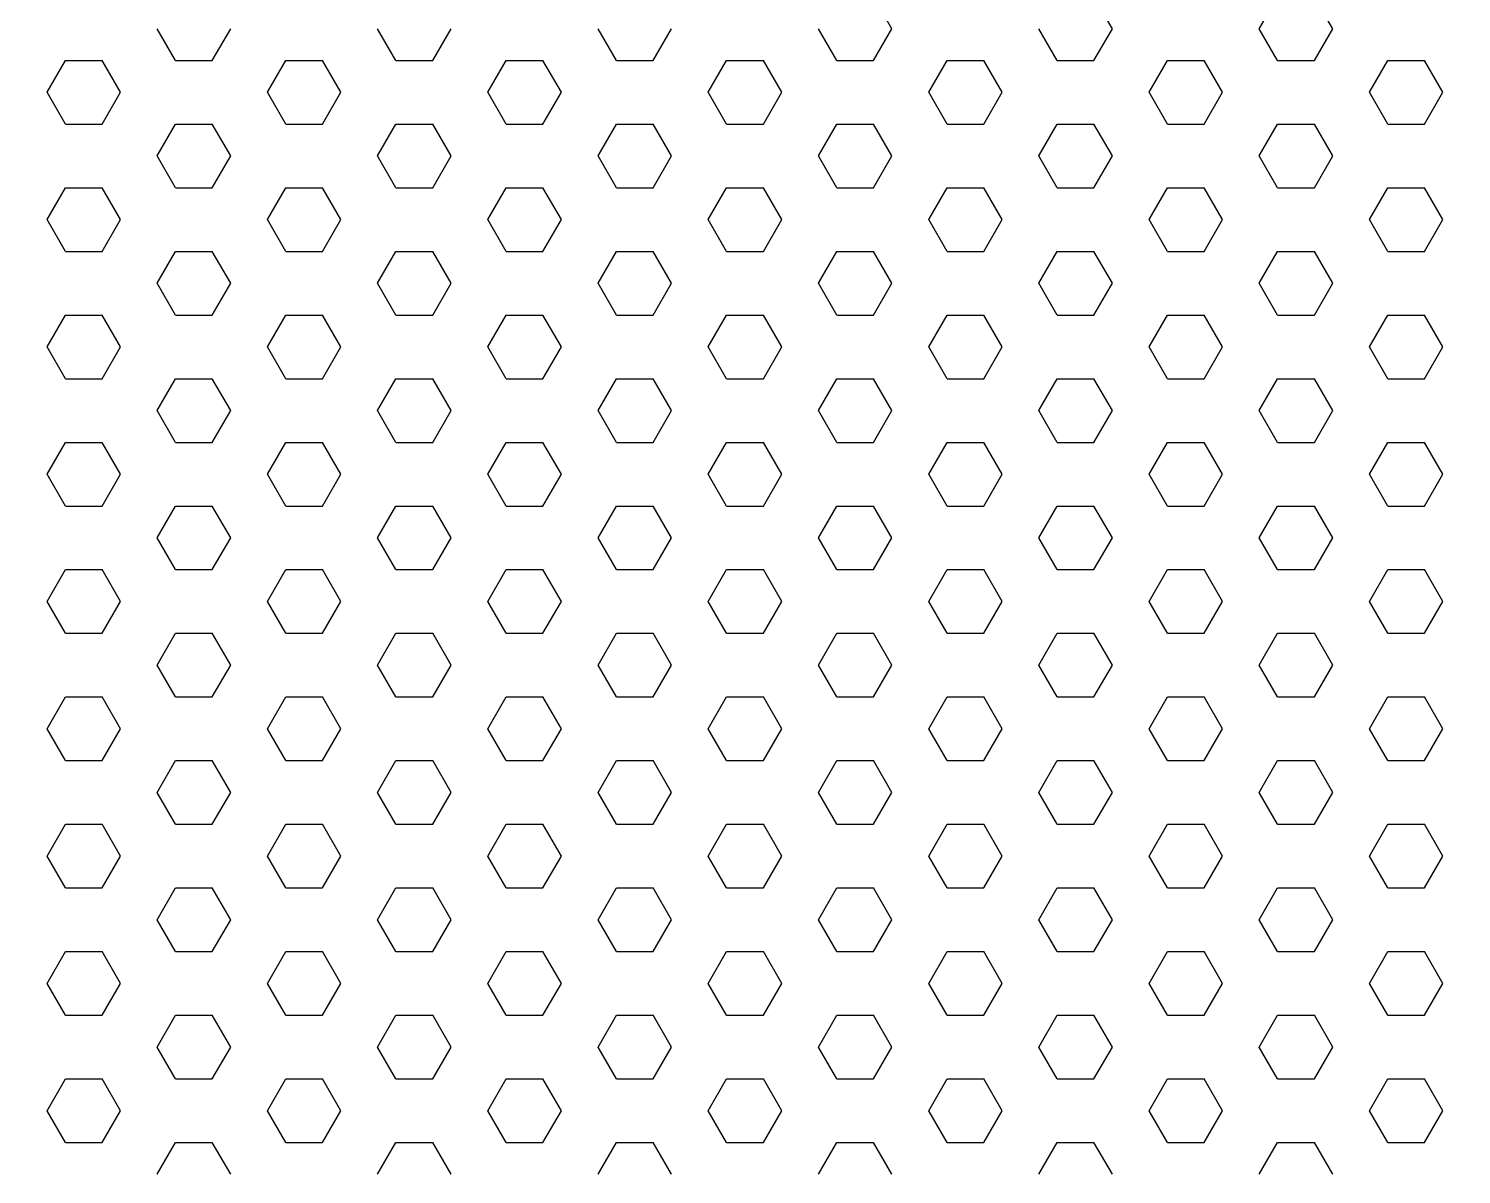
# Model space of a CAD drawing. Header units: millimetres. Extents: x 1464389 to 1998638, y -29162 to 256806.
# Drawn here: x 1540017.07 to 1540041.44, y 124765.38 to 124784.87 of the extents above; entities that cross this region are included whole.
import ezdxf

# ---------------------------------------------------------------- set-up
doc = ezdxf.new("R2010")
doc.units = ezdxf.units.MM
doc.header["$LTSCALE"] = 15
doc.layers.add('LS_DR_Washbasin', color=165, linetype='Continuous')

msp = doc.modelspace()

# ---------------------------------------------------------------- linework, layer by layer
at = {"layer": 'LS_DR_Washbasin', "linetype": 'Continuous'}
for p, q in [((1540031.756, 124784.866), (1540031.443, 124785.407)), ((1540035.506, 124784.866), (1540035.193, 124785.407)), ((1540038.006, 124784.866), (1540038.318, 124785.407)), ((1540039.256, 124784.866), (1540038.943, 124785.407)), ((1540019.568, 124784.325), (1540019.256, 124784.866)), ((1540020.193, 124784.325), (1540020.506, 124784.866)), ((1540023.318, 124784.325), (1540023.006, 124784.866)), ((1540023.943, 124784.325), (1540024.256, 124784.866)), ((1540027.068, 124784.325), (1540026.756, 124784.866)), ((1540027.693, 124784.325), (1540028.006, 124784.866)), ((1540030.818, 124784.325), (1540030.506, 124784.866)), ((1540031.443, 124784.325), (1540031.756, 124784.866)), ((1540034.568, 124784.325), (1540034.256, 124784.866)), ((1540035.193, 124784.325), (1540035.506, 124784.866)), ((1540038.318, 124784.325), (1540038.006, 124784.866)), ((1540038.943, 124784.325), (1540039.256, 124784.866)), ((1540017.381, 124783.784), (1540017.693, 124784.325)), ((1540017.693, 124784.325), (1540018.318, 124784.325)), ((1540018.631, 124783.784), (1540018.318, 124784.325)), ((1540019.568, 124784.325), (1540020.193, 124784.325)), ((1540021.131, 124783.784), (1540021.443, 124784.325)), ((1540021.443, 124784.325), (1540022.068, 124784.325)), ((1540022.381, 124783.784), (1540022.068, 124784.325)), ((1540023.318, 124784.325), (1540023.943, 124784.325)), ((1540024.881, 124783.784), (1540025.193, 124784.325)), ((1540025.193, 124784.325), (1540025.818, 124784.325)), ((1540026.131, 124783.784), (1540025.818, 124784.325)), ((1540027.068, 124784.325), (1540027.693, 124784.325)), ((1540028.631, 124783.784), (1540028.943, 124784.325)), ((1540028.943, 124784.325), (1540029.568, 124784.325)), ((1540029.881, 124783.784), (1540029.568, 124784.325)), ((1540030.818, 124784.325), (1540031.443, 124784.325)), ((1540032.381, 124783.784), (1540032.693, 124784.325)), ((1540032.693, 124784.325), (1540033.318, 124784.325)), ((1540033.631, 124783.784), (1540033.318, 124784.325)), ((1540034.568, 124784.325), (1540035.193, 124784.325)), ((1540036.131, 124783.784), (1540036.443, 124784.325)), ((1540036.443, 124784.325), (1540037.068, 124784.325)), ((1540037.381, 124783.784), (1540037.068, 124784.325)), ((1540038.318, 124784.325), (1540038.943, 124784.325)), ((1540039.881, 124783.784), (1540040.193, 124784.325)), ((1540040.193, 124784.325), (1540040.818, 124784.325)), ((1540041.131, 124783.784), (1540040.818, 124784.325)), ((1540017.693, 124783.242), (1540017.381, 124783.784)), ((1540018.318, 124783.242), (1540018.631, 124783.784)), ((1540021.443, 124783.242), (1540021.131, 124783.784)), ((1540022.068, 124783.242), (1540022.381, 124783.784)), ((1540025.193, 124783.242), (1540024.881, 124783.784)), ((1540025.818, 124783.242), (1540026.131, 124783.784)), ((1540028.943, 124783.242), (1540028.631, 124783.784)), ((1540029.568, 124783.242), (1540029.881, 124783.784)), ((1540032.693, 124783.242), (1540032.381, 124783.784)), ((1540033.318, 124783.242), (1540033.631, 124783.784)), ((1540036.443, 124783.242), (1540036.131, 124783.784)), ((1540037.068, 124783.242), (1540037.381, 124783.784)), ((1540040.193, 124783.242), (1540039.881, 124783.784)), ((1540040.818, 124783.242), (1540041.131, 124783.784)), ((1540017.693, 124783.242), (1540018.318, 124783.242)), ((1540019.256, 124782.701), (1540019.568, 124783.242)), ((1540019.568, 124783.242), (1540020.193, 124783.242)), ((1540020.506, 124782.701), (1540020.193, 124783.242)), ((1540021.443, 124783.242), (1540022.068, 124783.242)), ((1540023.006, 124782.701), (1540023.318, 124783.242)), ((1540023.318, 124783.242), (1540023.943, 124783.242)), ((1540024.256, 124782.701), (1540023.943, 124783.242)), ((1540025.193, 124783.242), (1540025.818, 124783.242)), ((1540026.756, 124782.701), (1540027.068, 124783.242)), ((1540027.068, 124783.242), (1540027.693, 124783.242)), ((1540028.006, 124782.701), (1540027.693, 124783.242)), ((1540028.943, 124783.242), (1540029.568, 124783.242)), ((1540030.506, 124782.701), (1540030.818, 124783.242)), ((1540030.818, 124783.242), (1540031.443, 124783.242)), ((1540031.756, 124782.701), (1540031.443, 124783.242)), ((1540032.693, 124783.242), (1540033.318, 124783.242)), ((1540034.256, 124782.701), (1540034.568, 124783.242)), ((1540034.568, 124783.242), (1540035.193, 124783.242)), ((1540035.506, 124782.701), (1540035.193, 124783.242)), ((1540036.443, 124783.242), (1540037.068, 124783.242)), ((1540038.006, 124782.701), (1540038.318, 124783.242)), ((1540038.318, 124783.242), (1540038.943, 124783.242)), ((1540039.256, 124782.701), (1540038.943, 124783.242)), ((1540040.193, 124783.242), (1540040.818, 124783.242)), ((1540019.568, 124782.16), (1540019.256, 124782.701)), ((1540020.193, 124782.16), (1540020.506, 124782.701)), ((1540023.318, 124782.16), (1540023.006, 124782.701)), ((1540023.943, 124782.16), (1540024.256, 124782.701)), ((1540027.068, 124782.16), (1540026.756, 124782.701)), ((1540027.693, 124782.16), (1540028.006, 124782.701)), ((1540030.818, 124782.16), (1540030.506, 124782.701)), ((1540031.443, 124782.16), (1540031.756, 124782.701)), ((1540034.568, 124782.16), (1540034.256, 124782.701)), ((1540035.193, 124782.16), (1540035.506, 124782.701)), ((1540038.318, 124782.16), (1540038.006, 124782.701)), ((1540038.943, 124782.16), (1540039.256, 124782.701)), ((1540017.381, 124781.619), (1540017.693, 124782.16)), ((1540017.693, 124782.16), (1540018.318, 124782.16)), ((1540018.631, 124781.619), (1540018.318, 124782.16)), ((1540019.568, 124782.16), (1540020.193, 124782.16)), ((1540021.131, 124781.619), (1540021.443, 124782.16)), ((1540021.443, 124782.16), (1540022.068, 124782.16)), ((1540022.381, 124781.619), (1540022.068, 124782.16)), ((1540023.318, 124782.16), (1540023.943, 124782.16)), ((1540024.881, 124781.619), (1540025.193, 124782.16)), ((1540025.193, 124782.16), (1540025.818, 124782.16)), ((1540026.131, 124781.619), (1540025.818, 124782.16)), ((1540027.068, 124782.16), (1540027.693, 124782.16)), ((1540028.631, 124781.619), (1540028.943, 124782.16)), ((1540028.943, 124782.16), (1540029.568, 124782.16)), ((1540029.881, 124781.619), (1540029.568, 124782.16)), ((1540030.818, 124782.16), (1540031.443, 124782.16)), ((1540032.381, 124781.619), (1540032.693, 124782.16)), ((1540032.693, 124782.16), (1540033.318, 124782.16)), ((1540033.631, 124781.619), (1540033.318, 124782.16)), ((1540034.568, 124782.16), (1540035.193, 124782.16)), ((1540036.131, 124781.619), (1540036.443, 124782.16)), ((1540036.443, 124782.16), (1540037.068, 124782.16)), ((1540037.381, 124781.619), (1540037.068, 124782.16)), ((1540038.318, 124782.16), (1540038.943, 124782.16)), ((1540039.881, 124781.619), (1540040.193, 124782.16)), ((1540040.193, 124782.16), (1540040.818, 124782.16)), ((1540041.131, 124781.619), (1540040.818, 124782.16)), ((1540017.693, 124781.077), (1540017.381, 124781.619)), ((1540018.318, 124781.077), (1540018.631, 124781.619)), ((1540021.443, 124781.077), (1540021.131, 124781.619)), ((1540022.068, 124781.077), (1540022.381, 124781.619)), ((1540025.193, 124781.077), (1540024.881, 124781.619)), ((1540025.818, 124781.077), (1540026.131, 124781.619)), ((1540028.943, 124781.077), (1540028.631, 124781.619)), ((1540029.568, 124781.077), (1540029.881, 124781.619)), ((1540032.693, 124781.077), (1540032.381, 124781.619)), ((1540033.318, 124781.077), (1540033.631, 124781.619)), ((1540036.443, 124781.077), (1540036.131, 124781.619)), ((1540037.068, 124781.077), (1540037.381, 124781.619)), ((1540040.193, 124781.077), (1540039.881, 124781.619)), ((1540040.818, 124781.077), (1540041.131, 124781.619)), ((1540017.693, 124781.077), (1540018.318, 124781.077)), ((1540019.256, 124780.536), (1540019.568, 124781.077)), ((1540019.568, 124781.077), (1540020.193, 124781.077)), ((1540020.506, 124780.536), (1540020.193, 124781.077)), ((1540021.443, 124781.077), (1540022.068, 124781.077)), ((1540023.006, 124780.536), (1540023.318, 124781.077)), ((1540023.318, 124781.077), (1540023.943, 124781.077)), ((1540024.256, 124780.536), (1540023.943, 124781.077)), ((1540025.193, 124781.077), (1540025.818, 124781.077)), ((1540026.756, 124780.536), (1540027.068, 124781.077)), ((1540027.068, 124781.077), (1540027.693, 124781.077)), ((1540028.006, 124780.536), (1540027.693, 124781.077)), ((1540028.943, 124781.077), (1540029.568, 124781.077)), ((1540030.506, 124780.536), (1540030.818, 124781.077)), ((1540030.818, 124781.077), (1540031.443, 124781.077)), ((1540031.756, 124780.536), (1540031.443, 124781.077)), ((1540032.693, 124781.077), (1540033.318, 124781.077)), ((1540034.256, 124780.536), (1540034.568, 124781.077)), ((1540034.568, 124781.077), (1540035.193, 124781.077)), ((1540035.506, 124780.536), (1540035.193, 124781.077)), ((1540036.443, 124781.077), (1540037.068, 124781.077)), ((1540038.006, 124780.536), (1540038.318, 124781.077)), ((1540038.318, 124781.077), (1540038.943, 124781.077)), ((1540039.256, 124780.536), (1540038.943, 124781.077)), ((1540040.193, 124781.077), (1540040.818, 124781.077)), ((1540019.568, 124779.995), (1540019.256, 124780.536)), ((1540020.193, 124779.995), (1540020.506, 124780.536)), ((1540023.318, 124779.995), (1540023.006, 124780.536)), ((1540023.943, 124779.995), (1540024.256, 124780.536)), ((1540027.068, 124779.995), (1540026.756, 124780.536)), ((1540027.693, 124779.995), (1540028.006, 124780.536)), ((1540030.818, 124779.995), (1540030.506, 124780.536)), ((1540031.443, 124779.995), (1540031.756, 124780.536)), ((1540034.568, 124779.995), (1540034.256, 124780.536)), ((1540035.193, 124779.995), (1540035.506, 124780.536)), ((1540038.318, 124779.995), (1540038.006, 124780.536)), ((1540038.943, 124779.995), (1540039.256, 124780.536)), ((1540017.381, 124779.454), (1540017.693, 124779.995)), ((1540017.693, 124779.995), (1540018.318, 124779.995)), ((1540018.631, 124779.454), (1540018.318, 124779.995)), ((1540019.568, 124779.995), (1540020.193, 124779.995)), ((1540021.131, 124779.454), (1540021.443, 124779.995)), ((1540021.443, 124779.995), (1540022.068, 124779.995)), ((1540022.381, 124779.454), (1540022.068, 124779.995)), ((1540023.318, 124779.995), (1540023.943, 124779.995)), ((1540024.881, 124779.454), (1540025.193, 124779.995)), ((1540025.193, 124779.995), (1540025.818, 124779.995)), ((1540026.131, 124779.454), (1540025.818, 124779.995)), ((1540027.068, 124779.995), (1540027.693, 124779.995)), ((1540028.631, 124779.454), (1540028.943, 124779.995)), ((1540028.943, 124779.995), (1540029.568, 124779.995)), ((1540029.881, 124779.454), (1540029.568, 124779.995)), ((1540030.818, 124779.995), (1540031.443, 124779.995)), ((1540032.381, 124779.454), (1540032.693, 124779.995)), ((1540032.693, 124779.995), (1540033.318, 124779.995)), ((1540033.631, 124779.454), (1540033.318, 124779.995)), ((1540034.568, 124779.995), (1540035.193, 124779.995)), ((1540036.131, 124779.454), (1540036.443, 124779.995)), ((1540036.443, 124779.995), (1540037.068, 124779.995)), ((1540037.381, 124779.454), (1540037.068, 124779.995)), ((1540038.318, 124779.995), (1540038.943, 124779.995)), ((1540039.881, 124779.454), (1540040.193, 124779.995)), ((1540040.193, 124779.995), (1540040.818, 124779.995)), ((1540041.131, 124779.454), (1540040.818, 124779.995)), ((1540017.693, 124778.912), (1540017.381, 124779.454)), ((1540018.318, 124778.912), (1540018.631, 124779.454)), ((1540021.443, 124778.912), (1540021.131, 124779.454)), ((1540022.068, 124778.912), (1540022.381, 124779.454)), ((1540025.193, 124778.912), (1540024.881, 124779.454)), ((1540025.818, 124778.912), (1540026.131, 124779.454)), ((1540028.943, 124778.912), (1540028.631, 124779.454)), ((1540029.568, 124778.912), (1540029.881, 124779.454)), ((1540032.693, 124778.912), (1540032.381, 124779.454)), ((1540033.318, 124778.912), (1540033.631, 124779.454)), ((1540036.443, 124778.912), (1540036.131, 124779.454)), ((1540037.068, 124778.912), (1540037.381, 124779.454)), ((1540040.193, 124778.912), (1540039.881, 124779.454)), ((1540040.818, 124778.912), (1540041.131, 124779.454)), ((1540017.693, 124778.912), (1540018.318, 124778.912)), ((1540019.256, 124778.371), (1540019.568, 124778.912)), ((1540019.568, 124778.912), (1540020.193, 124778.912)), ((1540020.506, 124778.371), (1540020.193, 124778.912)), ((1540021.443, 124778.912), (1540022.068, 124778.912)), ((1540023.006, 124778.371), (1540023.318, 124778.912)), ((1540023.318, 124778.912), (1540023.943, 124778.912)), ((1540024.256, 124778.371), (1540023.943, 124778.912)), ((1540025.193, 124778.912), (1540025.818, 124778.912)), ((1540026.756, 124778.371), (1540027.068, 124778.912)), ((1540027.068, 124778.912), (1540027.693, 124778.912)), ((1540028.006, 124778.371), (1540027.693, 124778.912)), ((1540028.943, 124778.912), (1540029.568, 124778.912)), ((1540030.506, 124778.371), (1540030.818, 124778.912)), ((1540030.818, 124778.912), (1540031.443, 124778.912)), ((1540031.756, 124778.371), (1540031.443, 124778.912)), ((1540032.693, 124778.912), (1540033.318, 124778.912)), ((1540034.256, 124778.371), (1540034.568, 124778.912)), ((1540034.568, 124778.912), (1540035.193, 124778.912)), ((1540035.506, 124778.371), (1540035.193, 124778.912)), ((1540036.443, 124778.912), (1540037.068, 124778.912)), ((1540038.006, 124778.371), (1540038.318, 124778.912)), ((1540038.318, 124778.912), (1540038.943, 124778.912)), ((1540039.256, 124778.371), (1540038.943, 124778.912)), ((1540040.193, 124778.912), (1540040.818, 124778.912)), ((1540019.568, 124777.83), (1540019.256, 124778.371)), ((1540020.193, 124777.83), (1540020.506, 124778.371)), ((1540023.318, 124777.83), (1540023.006, 124778.371)), ((1540023.943, 124777.83), (1540024.256, 124778.371)), ((1540027.068, 124777.83), (1540026.756, 124778.371)), ((1540027.693, 124777.83), (1540028.006, 124778.371)), ((1540030.818, 124777.83), (1540030.506, 124778.371)), ((1540031.443, 124777.83), (1540031.756, 124778.371)), ((1540034.568, 124777.83), (1540034.256, 124778.371)), ((1540035.193, 124777.83), (1540035.506, 124778.371)), ((1540038.318, 124777.83), (1540038.006, 124778.371)), ((1540038.943, 124777.83), (1540039.256, 124778.371)), ((1540017.381, 124777.288), (1540017.693, 124777.83)), ((1540017.693, 124777.83), (1540018.318, 124777.83)), ((1540018.631, 124777.288), (1540018.318, 124777.83)), ((1540019.568, 124777.83), (1540020.193, 124777.83)), ((1540021.131, 124777.288), (1540021.443, 124777.83)), ((1540021.443, 124777.83), (1540022.068, 124777.83)), ((1540022.381, 124777.288), (1540022.068, 124777.83)), ((1540023.318, 124777.83), (1540023.943, 124777.83)), ((1540024.881, 124777.288), (1540025.193, 124777.83)), ((1540025.193, 124777.83), (1540025.818, 124777.83)), ((1540026.131, 124777.288), (1540025.818, 124777.83)), ((1540027.068, 124777.83), (1540027.693, 124777.83)), ((1540028.631, 124777.288), (1540028.943, 124777.83)), ((1540028.943, 124777.83), (1540029.568, 124777.83)), ((1540029.881, 124777.288), (1540029.568, 124777.83)), ((1540030.818, 124777.83), (1540031.443, 124777.83)), ((1540032.381, 124777.288), (1540032.693, 124777.83)), ((1540032.693, 124777.83), (1540033.318, 124777.83)), ((1540033.631, 124777.288), (1540033.318, 124777.83)), ((1540034.568, 124777.83), (1540035.193, 124777.83)), ((1540036.131, 124777.288), (1540036.443, 124777.83)), ((1540036.443, 124777.83), (1540037.068, 124777.83)), ((1540037.381, 124777.288), (1540037.068, 124777.83)), ((1540038.318, 124777.83), (1540038.943, 124777.83)), ((1540039.881, 124777.288), (1540040.193, 124777.83)), ((1540040.193, 124777.83), (1540040.818, 124777.83)), ((1540041.131, 124777.288), (1540040.818, 124777.83)), ((1540017.693, 124776.747), (1540017.381, 124777.288)), ((1540018.318, 124776.747), (1540018.631, 124777.288)), ((1540021.443, 124776.747), (1540021.131, 124777.288)), ((1540022.068, 124776.747), (1540022.381, 124777.288)), ((1540025.193, 124776.747), (1540024.881, 124777.288)), ((1540025.818, 124776.747), (1540026.131, 124777.288)), ((1540028.943, 124776.747), (1540028.631, 124777.288)), ((1540029.568, 124776.747), (1540029.881, 124777.288)), ((1540032.693, 124776.747), (1540032.381, 124777.288)), ((1540033.318, 124776.747), (1540033.631, 124777.288)), ((1540036.443, 124776.747), (1540036.131, 124777.288)), ((1540037.068, 124776.747), (1540037.381, 124777.288)), ((1540040.193, 124776.747), (1540039.881, 124777.288)), ((1540040.818, 124776.747), (1540041.131, 124777.288)), ((1540017.693, 124776.747), (1540018.318, 124776.747)), ((1540019.256, 124776.206), (1540019.568, 124776.747)), ((1540019.568, 124776.747), (1540020.193, 124776.747)), ((1540020.506, 124776.206), (1540020.193, 124776.747)), ((1540021.443, 124776.747), (1540022.068, 124776.747)), ((1540023.006, 124776.206), (1540023.318, 124776.747)), ((1540023.318, 124776.747), (1540023.943, 124776.747)), ((1540024.256, 124776.206), (1540023.943, 124776.747)), ((1540025.193, 124776.747), (1540025.818, 124776.747)), ((1540026.756, 124776.206), (1540027.068, 124776.747)), ((1540027.068, 124776.747), (1540027.693, 124776.747)), ((1540028.006, 124776.206), (1540027.693, 124776.747)), ((1540028.943, 124776.747), (1540029.568, 124776.747)), ((1540030.506, 124776.206), (1540030.818, 124776.747)), ((1540030.818, 124776.747), (1540031.443, 124776.747)), ((1540031.756, 124776.206), (1540031.443, 124776.747)), ((1540032.693, 124776.747), (1540033.318, 124776.747)), ((1540034.256, 124776.206), (1540034.568, 124776.747)), ((1540034.568, 124776.747), (1540035.193, 124776.747)), ((1540035.506, 124776.206), (1540035.193, 124776.747)), ((1540036.443, 124776.747), (1540037.068, 124776.747)), ((1540038.006, 124776.206), (1540038.318, 124776.747)), ((1540038.318, 124776.747), (1540038.943, 124776.747)), ((1540039.256, 124776.206), (1540038.943, 124776.747)), ((1540040.193, 124776.747), (1540040.818, 124776.747)), ((1540019.568, 124775.665), (1540019.256, 124776.206)), ((1540020.193, 124775.665), (1540020.506, 124776.206)), ((1540023.318, 124775.665), (1540023.006, 124776.206)), ((1540023.943, 124775.665), (1540024.256, 124776.206)), ((1540027.068, 124775.665), (1540026.756, 124776.206)), ((1540027.693, 124775.665), (1540028.006, 124776.206)), ((1540030.818, 124775.665), (1540030.506, 124776.206)), ((1540031.443, 124775.665), (1540031.756, 124776.206)), ((1540034.568, 124775.665), (1540034.256, 124776.206)), ((1540035.193, 124775.665), (1540035.506, 124776.206)), ((1540038.318, 124775.665), (1540038.006, 124776.206)), ((1540038.943, 124775.665), (1540039.256, 124776.206)), ((1540017.381, 124775.123), (1540017.693, 124775.665)), ((1540017.693, 124775.665), (1540018.318, 124775.665)), ((1540018.631, 124775.123), (1540018.318, 124775.665)), ((1540019.568, 124775.665), (1540020.193, 124775.665)), ((1540021.131, 124775.123), (1540021.443, 124775.665)), ((1540021.443, 124775.665), (1540022.068, 124775.665)), ((1540022.381, 124775.123), (1540022.068, 124775.665)), ((1540023.318, 124775.665), (1540023.943, 124775.665)), ((1540024.881, 124775.123), (1540025.193, 124775.665)), ((1540025.193, 124775.665), (1540025.818, 124775.665)), ((1540026.131, 124775.123), (1540025.818, 124775.665)), ((1540027.068, 124775.665), (1540027.693, 124775.665)), ((1540028.631, 124775.123), (1540028.943, 124775.665)), ((1540028.943, 124775.665), (1540029.568, 124775.665)), ((1540029.881, 124775.123), (1540029.568, 124775.665)), ((1540030.818, 124775.665), (1540031.443, 124775.665)), ((1540032.381, 124775.123), (1540032.693, 124775.665)), ((1540032.693, 124775.665), (1540033.318, 124775.665)), ((1540033.631, 124775.123), (1540033.318, 124775.665)), ((1540034.568, 124775.665), (1540035.193, 124775.665)), ((1540036.131, 124775.123), (1540036.443, 124775.665)), ((1540036.443, 124775.665), (1540037.068, 124775.665)), ((1540037.381, 124775.123), (1540037.068, 124775.665)), ((1540038.318, 124775.665), (1540038.943, 124775.665)), ((1540039.881, 124775.123), (1540040.193, 124775.665)), ((1540040.193, 124775.665), (1540040.818, 124775.665)), ((1540041.131, 124775.123), (1540040.818, 124775.665)), ((1540017.693, 124774.582), (1540017.381, 124775.123)), ((1540018.318, 124774.582), (1540018.631, 124775.123)), ((1540021.443, 124774.582), (1540021.131, 124775.123)), ((1540022.068, 124774.582), (1540022.381, 124775.123)), ((1540025.193, 124774.582), (1540024.881, 124775.123)), ((1540025.818, 124774.582), (1540026.131, 124775.123)), ((1540028.943, 124774.582), (1540028.631, 124775.123)), ((1540029.568, 124774.582), (1540029.881, 124775.123)), ((1540032.693, 124774.582), (1540032.381, 124775.123)), ((1540033.318, 124774.582), (1540033.631, 124775.123)), ((1540036.443, 124774.582), (1540036.131, 124775.123)), ((1540037.068, 124774.582), (1540037.381, 124775.123)), ((1540040.193, 124774.582), (1540039.881, 124775.123)), ((1540040.818, 124774.582), (1540041.131, 124775.123)), ((1540017.693, 124774.582), (1540018.318, 124774.582)), ((1540019.256, 124774.041), (1540019.568, 124774.582)), ((1540019.568, 124774.582), (1540020.193, 124774.582)), ((1540020.506, 124774.041), (1540020.193, 124774.582)), ((1540021.443, 124774.582), (1540022.068, 124774.582)), ((1540023.006, 124774.041), (1540023.318, 124774.582)), ((1540023.318, 124774.582), (1540023.943, 124774.582)), ((1540024.256, 124774.041), (1540023.943, 124774.582)), ((1540025.193, 124774.582), (1540025.818, 124774.582)), ((1540026.756, 124774.041), (1540027.068, 124774.582)), ((1540027.068, 124774.582), (1540027.693, 124774.582)), ((1540028.006, 124774.041), (1540027.693, 124774.582)), ((1540028.943, 124774.582), (1540029.568, 124774.582)), ((1540030.506, 124774.041), (1540030.818, 124774.582)), ((1540030.818, 124774.582), (1540031.443, 124774.582)), ((1540031.756, 124774.041), (1540031.443, 124774.582)), ((1540032.693, 124774.582), (1540033.318, 124774.582)), ((1540034.256, 124774.041), (1540034.568, 124774.582)), ((1540034.568, 124774.582), (1540035.193, 124774.582)), ((1540035.506, 124774.041), (1540035.193, 124774.582)), ((1540036.443, 124774.582), (1540037.068, 124774.582)), ((1540038.006, 124774.041), (1540038.318, 124774.582)), ((1540038.318, 124774.582), (1540038.943, 124774.582)), ((1540039.256, 124774.041), (1540038.943, 124774.582)), ((1540040.193, 124774.582), (1540040.818, 124774.582)), ((1540019.568, 124773.5), (1540019.256, 124774.041)), ((1540020.193, 124773.5), (1540020.506, 124774.041)), ((1540023.318, 124773.5), (1540023.006, 124774.041)), ((1540023.943, 124773.5), (1540024.256, 124774.041)), ((1540027.068, 124773.5), (1540026.756, 124774.041)), ((1540027.693, 124773.5), (1540028.006, 124774.041)), ((1540030.818, 124773.5), (1540030.506, 124774.041)), ((1540031.443, 124773.5), (1540031.756, 124774.041)), ((1540034.568, 124773.5), (1540034.256, 124774.041)), ((1540035.193, 124773.5), (1540035.506, 124774.041)), ((1540038.318, 124773.5), (1540038.006, 124774.041)), ((1540038.943, 124773.5), (1540039.256, 124774.041)), ((1540017.381, 124772.958), (1540017.693, 124773.5)), ((1540017.693, 124773.5), (1540018.318, 124773.5)), ((1540018.631, 124772.958), (1540018.318, 124773.5)), ((1540019.568, 124773.5), (1540020.193, 124773.5)), ((1540021.131, 124772.958), (1540021.443, 124773.5)), ((1540021.443, 124773.5), (1540022.068, 124773.5)), ((1540022.381, 124772.958), (1540022.068, 124773.5)), ((1540023.318, 124773.5), (1540023.943, 124773.5)), ((1540024.881, 124772.958), (1540025.193, 124773.5)), ((1540025.193, 124773.5), (1540025.818, 124773.5)), ((1540026.131, 124772.958), (1540025.818, 124773.5)), ((1540027.068, 124773.5), (1540027.693, 124773.5)), ((1540028.631, 124772.958), (1540028.943, 124773.5)), ((1540028.943, 124773.5), (1540029.568, 124773.5)), ((1540029.881, 124772.958), (1540029.568, 124773.5)), ((1540030.818, 124773.5), (1540031.443, 124773.5)), ((1540032.381, 124772.958), (1540032.693, 124773.5)), ((1540032.693, 124773.5), (1540033.318, 124773.5)), ((1540033.631, 124772.958), (1540033.318, 124773.5)), ((1540034.568, 124773.5), (1540035.193, 124773.5)), ((1540036.131, 124772.958), (1540036.443, 124773.5)), ((1540036.443, 124773.5), (1540037.068, 124773.5)), ((1540037.381, 124772.958), (1540037.068, 124773.5)), ((1540038.318, 124773.5), (1540038.943, 124773.5)), ((1540039.881, 124772.958), (1540040.193, 124773.5)), ((1540040.193, 124773.5), (1540040.818, 124773.5)), ((1540041.131, 124772.958), (1540040.818, 124773.5)), ((1540017.693, 124772.417), (1540017.381, 124772.958)), ((1540018.318, 124772.417), (1540018.631, 124772.958)), ((1540021.443, 124772.417), (1540021.131, 124772.958)), ((1540022.068, 124772.417), (1540022.381, 124772.958)), ((1540025.193, 124772.417), (1540024.881, 124772.958)), ((1540025.818, 124772.417), (1540026.131, 124772.958)), ((1540028.943, 124772.417), (1540028.631, 124772.958)), ((1540029.568, 124772.417), (1540029.881, 124772.958)), ((1540032.693, 124772.417), (1540032.381, 124772.958)), ((1540033.318, 124772.417), (1540033.631, 124772.958)), ((1540036.443, 124772.417), (1540036.131, 124772.958)), ((1540037.068, 124772.417), (1540037.381, 124772.958)), ((1540040.193, 124772.417), (1540039.881, 124772.958)), ((1540040.818, 124772.417), (1540041.131, 124772.958)), ((1540017.693, 124772.417), (1540018.318, 124772.417)), ((1540019.256, 124771.876), (1540019.568, 124772.417)), ((1540019.568, 124772.417), (1540020.193, 124772.417)), ((1540020.506, 124771.876), (1540020.193, 124772.417)), ((1540021.443, 124772.417), (1540022.068, 124772.417)), ((1540023.006, 124771.876), (1540023.318, 124772.417)), ((1540023.318, 124772.417), (1540023.943, 124772.417)), ((1540024.256, 124771.876), (1540023.943, 124772.417)), ((1540025.193, 124772.417), (1540025.818, 124772.417)), ((1540026.756, 124771.876), (1540027.068, 124772.417)), ((1540027.068, 124772.417), (1540027.693, 124772.417)), ((1540028.006, 124771.876), (1540027.693, 124772.417)), ((1540028.943, 124772.417), (1540029.568, 124772.417)), ((1540030.506, 124771.876), (1540030.818, 124772.417)), ((1540030.818, 124772.417), (1540031.443, 124772.417)), ((1540031.756, 124771.876), (1540031.443, 124772.417)), ((1540032.693, 124772.417), (1540033.318, 124772.417)), ((1540034.256, 124771.876), (1540034.568, 124772.417)), ((1540034.568, 124772.417), (1540035.193, 124772.417)), ((1540035.506, 124771.876), (1540035.193, 124772.417)), ((1540036.443, 124772.417), (1540037.068, 124772.417)), ((1540038.006, 124771.876), (1540038.318, 124772.417)), ((1540038.318, 124772.417), (1540038.943, 124772.417)), ((1540039.256, 124771.876), (1540038.943, 124772.417)), ((1540040.193, 124772.417), (1540040.818, 124772.417)), ((1540019.568, 124771.335), (1540019.256, 124771.876)), ((1540020.193, 124771.335), (1540020.506, 124771.876)), ((1540023.318, 124771.335), (1540023.006, 124771.876)), ((1540023.943, 124771.335), (1540024.256, 124771.876)), ((1540027.068, 124771.335), (1540026.756, 124771.876)), ((1540027.693, 124771.335), (1540028.006, 124771.876)), ((1540030.818, 124771.335), (1540030.506, 124771.876)), ((1540031.443, 124771.335), (1540031.756, 124771.876)), ((1540034.568, 124771.335), (1540034.256, 124771.876)), ((1540035.193, 124771.335), (1540035.506, 124771.876)), ((1540038.318, 124771.335), (1540038.006, 124771.876)), ((1540038.943, 124771.335), (1540039.256, 124771.876)), ((1540017.381, 124770.793), (1540017.693, 124771.335)), ((1540017.693, 124771.335), (1540018.318, 124771.335)), ((1540018.631, 124770.793), (1540018.318, 124771.335)), ((1540019.568, 124771.335), (1540020.193, 124771.335)), ((1540021.131, 124770.793), (1540021.443, 124771.335)), ((1540021.443, 124771.335), (1540022.068, 124771.335)), ((1540022.381, 124770.793), (1540022.068, 124771.335)), ((1540023.318, 124771.335), (1540023.943, 124771.335)), ((1540024.881, 124770.793), (1540025.193, 124771.335)), ((1540025.193, 124771.335), (1540025.818, 124771.335)), ((1540026.131, 124770.793), (1540025.818, 124771.335)), ((1540027.068, 124771.335), (1540027.693, 124771.335)), ((1540028.631, 124770.793), (1540028.943, 124771.335)), ((1540028.943, 124771.335), (1540029.568, 124771.335)), ((1540029.881, 124770.793), (1540029.568, 124771.335)), ((1540030.818, 124771.335), (1540031.443, 124771.335)), ((1540032.381, 124770.793), (1540032.693, 124771.335)), ((1540032.693, 124771.335), (1540033.318, 124771.335)), ((1540033.631, 124770.793), (1540033.318, 124771.335)), ((1540034.568, 124771.335), (1540035.193, 124771.335)), ((1540036.131, 124770.793), (1540036.443, 124771.335)), ((1540036.443, 124771.335), (1540037.068, 124771.335)), ((1540037.381, 124770.793), (1540037.068, 124771.335)), ((1540038.318, 124771.335), (1540038.943, 124771.335)), ((1540039.881, 124770.793), (1540040.193, 124771.335)), ((1540040.193, 124771.335), (1540040.818, 124771.335)), ((1540041.131, 124770.793), (1540040.818, 124771.335)), ((1540017.693, 124770.252), (1540017.381, 124770.793)), ((1540018.318, 124770.252), (1540018.631, 124770.793)), ((1540021.443, 124770.252), (1540021.131, 124770.793)), ((1540022.068, 124770.252), (1540022.381, 124770.793)), ((1540025.193, 124770.252), (1540024.881, 124770.793)), ((1540025.818, 124770.252), (1540026.131, 124770.793)), ((1540028.943, 124770.252), (1540028.631, 124770.793)), ((1540029.568, 124770.252), (1540029.881, 124770.793)), ((1540032.693, 124770.252), (1540032.381, 124770.793)), ((1540033.318, 124770.252), (1540033.631, 124770.793)), ((1540036.443, 124770.252), (1540036.131, 124770.793)), ((1540037.068, 124770.252), (1540037.381, 124770.793)), ((1540040.193, 124770.252), (1540039.881, 124770.793)), ((1540040.818, 124770.252), (1540041.131, 124770.793)), ((1540017.693, 124770.252), (1540018.318, 124770.252)), ((1540019.256, 124769.711), (1540019.568, 124770.252)), ((1540019.568, 124770.252), (1540020.193, 124770.252)), ((1540020.506, 124769.711), (1540020.193, 124770.252)), ((1540021.443, 124770.252), (1540022.068, 124770.252)), ((1540023.006, 124769.711), (1540023.318, 124770.252)), ((1540023.318, 124770.252), (1540023.943, 124770.252)), ((1540024.256, 124769.711), (1540023.943, 124770.252)), ((1540025.193, 124770.252), (1540025.818, 124770.252)), ((1540026.756, 124769.711), (1540027.068, 124770.252)), ((1540027.068, 124770.252), (1540027.693, 124770.252)), ((1540028.006, 124769.711), (1540027.693, 124770.252)), ((1540028.943, 124770.252), (1540029.568, 124770.252)), ((1540030.506, 124769.711), (1540030.818, 124770.252)), ((1540030.818, 124770.252), (1540031.443, 124770.252)), ((1540031.756, 124769.711), (1540031.443, 124770.252)), ((1540032.693, 124770.252), (1540033.318, 124770.252)), ((1540034.256, 124769.711), (1540034.568, 124770.252)), ((1540034.568, 124770.252), (1540035.193, 124770.252)), ((1540035.506, 124769.711), (1540035.193, 124770.252)), ((1540036.443, 124770.252), (1540037.068, 124770.252)), ((1540038.006, 124769.711), (1540038.318, 124770.252)), ((1540038.318, 124770.252), (1540038.943, 124770.252)), ((1540039.256, 124769.711), (1540038.943, 124770.252)), ((1540040.193, 124770.252), (1540040.818, 124770.252)), ((1540019.568, 124769.169), (1540019.256, 124769.711)), ((1540020.193, 124769.169), (1540020.506, 124769.711)), ((1540023.318, 124769.169), (1540023.006, 124769.711)), ((1540023.943, 124769.169), (1540024.256, 124769.711)), ((1540027.068, 124769.169), (1540026.756, 124769.711)), ((1540027.693, 124769.169), (1540028.006, 124769.711)), ((1540030.818, 124769.169), (1540030.506, 124769.711)), ((1540031.443, 124769.169), (1540031.756, 124769.711)), ((1540034.568, 124769.169), (1540034.256, 124769.711)), ((1540035.193, 124769.169), (1540035.506, 124769.711)), ((1540038.318, 124769.169), (1540038.006, 124769.711)), ((1540038.943, 124769.169), (1540039.256, 124769.711)), ((1540017.381, 124768.628), (1540017.693, 124769.169)), ((1540017.693, 124769.17), (1540018.318, 124769.17)), ((1540018.631, 124768.628), (1540018.318, 124769.169)), ((1540019.568, 124769.17), (1540020.193, 124769.17)), ((1540021.131, 124768.628), (1540021.443, 124769.169)), ((1540021.443, 124769.17), (1540022.068, 124769.17)), ((1540022.381, 124768.628), (1540022.068, 124769.169)), ((1540023.318, 124769.17), (1540023.943, 124769.17)), ((1540024.881, 124768.628), (1540025.193, 124769.169)), ((1540025.193, 124769.17), (1540025.818, 124769.17)), ((1540026.131, 124768.628), (1540025.818, 124769.169)), ((1540027.068, 124769.17), (1540027.693, 124769.17)), ((1540028.631, 124768.628), (1540028.943, 124769.169)), ((1540028.943, 124769.17), (1540029.568, 124769.17)), ((1540029.881, 124768.628), (1540029.568, 124769.169)), ((1540030.818, 124769.17), (1540031.443, 124769.17)), ((1540032.381, 124768.628), (1540032.693, 124769.169)), ((1540032.693, 124769.17), (1540033.318, 124769.17)), ((1540033.631, 124768.628), (1540033.318, 124769.169)), ((1540034.568, 124769.17), (1540035.193, 124769.17)), ((1540036.131, 124768.628), (1540036.443, 124769.169)), ((1540036.443, 124769.17), (1540037.068, 124769.17)), ((1540037.381, 124768.628), (1540037.068, 124769.169)), ((1540038.318, 124769.17), (1540038.943, 124769.17)), ((1540039.881, 124768.628), (1540040.193, 124769.169)), ((1540040.193, 124769.17), (1540040.818, 124769.17)), ((1540041.131, 124768.628), (1540040.818, 124769.169)), ((1540017.693, 124768.087), (1540017.381, 124768.628)), ((1540018.318, 124768.087), (1540018.631, 124768.628)), ((1540021.443, 124768.087), (1540021.131, 124768.628)), ((1540022.068, 124768.087), (1540022.381, 124768.628)), ((1540025.193, 124768.087), (1540024.881, 124768.628)), ((1540025.818, 124768.087), (1540026.131, 124768.628)), ((1540028.943, 124768.087), (1540028.631, 124768.628)), ((1540029.568, 124768.087), (1540029.881, 124768.628)), ((1540032.693, 124768.087), (1540032.381, 124768.628)), ((1540033.318, 124768.087), (1540033.631, 124768.628)), ((1540036.443, 124768.087), (1540036.131, 124768.628)), ((1540037.068, 124768.087), (1540037.381, 124768.628)), ((1540040.193, 124768.087), (1540039.881, 124768.628)), ((1540040.818, 124768.087), (1540041.131, 124768.628)), ((1540017.693, 124768.087), (1540018.318, 124768.087)), ((1540019.256, 124767.546), (1540019.568, 124768.087)), ((1540019.568, 124768.087), (1540020.193, 124768.087)), ((1540020.506, 124767.546), (1540020.193, 124768.087)), ((1540021.443, 124768.087), (1540022.068, 124768.087)), ((1540023.006, 124767.546), (1540023.318, 124768.087)), ((1540023.318, 124768.087), (1540023.943, 124768.087)), ((1540024.256, 124767.546), (1540023.943, 124768.087)), ((1540025.193, 124768.087), (1540025.818, 124768.087)), ((1540026.756, 124767.546), (1540027.068, 124768.087)), ((1540027.068, 124768.087), (1540027.693, 124768.087)), ((1540028.006, 124767.546), (1540027.693, 124768.087)), ((1540028.943, 124768.087), (1540029.568, 124768.087)), ((1540030.506, 124767.546), (1540030.818, 124768.087)), ((1540030.818, 124768.087), (1540031.443, 124768.087)), ((1540031.756, 124767.546), (1540031.443, 124768.087)), ((1540032.693, 124768.087), (1540033.318, 124768.087)), ((1540034.256, 124767.546), (1540034.568, 124768.087)), ((1540034.568, 124768.087), (1540035.193, 124768.087)), ((1540035.506, 124767.546), (1540035.193, 124768.087)), ((1540036.443, 124768.087), (1540037.068, 124768.087)), ((1540038.006, 124767.546), (1540038.318, 124768.087)), ((1540038.318, 124768.087), (1540038.943, 124768.087)), ((1540039.256, 124767.546), (1540038.943, 124768.087)), ((1540040.193, 124768.087), (1540040.818, 124768.087)), ((1540019.568, 124767.004), (1540019.256, 124767.546)), ((1540020.193, 124767.004), (1540020.506, 124767.546)), ((1540023.318, 124767.004), (1540023.006, 124767.546)), ((1540023.943, 124767.004), (1540024.256, 124767.546)), ((1540027.068, 124767.004), (1540026.756, 124767.546)), ((1540027.693, 124767.004), (1540028.006, 124767.546)), ((1540030.818, 124767.004), (1540030.506, 124767.546)), ((1540031.443, 124767.004), (1540031.756, 124767.546)), ((1540034.568, 124767.004), (1540034.256, 124767.546)), ((1540035.193, 124767.004), (1540035.506, 124767.546)), ((1540038.318, 124767.004), (1540038.006, 124767.546)), ((1540038.943, 124767.004), (1540039.256, 124767.546)), ((1540017.381, 124766.463), (1540017.693, 124767.004)), ((1540017.693, 124767.004), (1540018.318, 124767.004)), ((1540018.631, 124766.463), (1540018.318, 124767.004)), ((1540019.568, 124767.004), (1540020.193, 124767.004)), ((1540021.131, 124766.463), (1540021.443, 124767.004)), ((1540021.443, 124767.004), (1540022.068, 124767.004)), ((1540022.381, 124766.463), (1540022.068, 124767.004)), ((1540023.318, 124767.004), (1540023.943, 124767.004)), ((1540024.881, 124766.463), (1540025.193, 124767.004)), ((1540025.193, 124767.004), (1540025.818, 124767.004)), ((1540026.131, 124766.463), (1540025.818, 124767.004)), ((1540027.068, 124767.004), (1540027.693, 124767.004)), ((1540028.631, 124766.463), (1540028.943, 124767.004)), ((1540028.943, 124767.004), (1540029.568, 124767.004)), ((1540029.881, 124766.463), (1540029.568, 124767.004)), ((1540030.818, 124767.004), (1540031.443, 124767.004)), ((1540032.381, 124766.463), (1540032.693, 124767.004)), ((1540032.693, 124767.004), (1540033.318, 124767.004)), ((1540033.631, 124766.463), (1540033.318, 124767.004)), ((1540034.568, 124767.004), (1540035.193, 124767.004)), ((1540036.131, 124766.463), (1540036.443, 124767.004)), ((1540036.443, 124767.004), (1540037.068, 124767.004)), ((1540037.381, 124766.463), (1540037.068, 124767.004)), ((1540038.318, 124767.004), (1540038.943, 124767.004)), ((1540039.881, 124766.463), (1540040.193, 124767.004)), ((1540040.193, 124767.004), (1540040.818, 124767.004)), ((1540041.131, 124766.463), (1540040.818, 124767.004)), ((1540017.693, 124765.922), (1540017.381, 124766.463)), ((1540018.318, 124765.922), (1540018.631, 124766.463)), ((1540021.443, 124765.922), (1540021.131, 124766.463)), ((1540022.068, 124765.922), (1540022.381, 124766.463)), ((1540025.193, 124765.922), (1540024.881, 124766.463)), ((1540025.818, 124765.922), (1540026.131, 124766.463)), ((1540028.943, 124765.922), (1540028.631, 124766.463)), ((1540029.568, 124765.922), (1540029.881, 124766.463)), ((1540032.693, 124765.922), (1540032.381, 124766.463)), ((1540033.318, 124765.922), (1540033.631, 124766.463)), ((1540036.443, 124765.922), (1540036.131, 124766.463)), ((1540037.068, 124765.922), (1540037.381, 124766.463)), ((1540040.193, 124765.922), (1540039.881, 124766.463)), ((1540040.818, 124765.922), (1540041.131, 124766.463)), ((1540017.693, 124765.922), (1540018.318, 124765.922)), ((1540019.256, 124765.381), (1540019.568, 124765.922)), ((1540019.568, 124765.922), (1540020.193, 124765.922)), ((1540020.506, 124765.381), (1540020.193, 124765.922)), ((1540021.443, 124765.922), (1540022.068, 124765.922)), ((1540023.006, 124765.381), (1540023.318, 124765.922)), ((1540023.318, 124765.922), (1540023.943, 124765.922)), ((1540024.256, 124765.381), (1540023.943, 124765.922)), ((1540025.193, 124765.922), (1540025.818, 124765.922)), ((1540026.756, 124765.381), (1540027.068, 124765.922)), ((1540027.068, 124765.922), (1540027.693, 124765.922)), ((1540028.006, 124765.381), (1540027.693, 124765.922)), ((1540028.943, 124765.922), (1540029.568, 124765.922)), ((1540030.506, 124765.381), (1540030.818, 124765.922)), ((1540030.818, 124765.922), (1540031.443, 124765.922)), ((1540031.756, 124765.381), (1540031.443, 124765.922)), ((1540032.693, 124765.922), (1540033.318, 124765.922)), ((1540034.256, 124765.381), (1540034.568, 124765.922)), ((1540034.568, 124765.922), (1540035.193, 124765.922)), ((1540035.506, 124765.381), (1540035.193, 124765.922)), ((1540036.443, 124765.922), (1540037.068, 124765.922)), ((1540038.006, 124765.381), (1540038.318, 124765.922)), ((1540038.318, 124765.922), (1540038.943, 124765.922)), ((1540039.256, 124765.381), (1540038.943, 124765.922)), ((1540040.193, 124765.922), (1540040.818, 124765.922))]:
    msp.add_line(p, q, dxfattribs=at)
at = {"layer": 'LS_DR_Washbasin'}
msp.add_circle((1540051.235, 124775.622), 46.676, dxfattribs=at)

doc.saveas('drawing.dxf')
